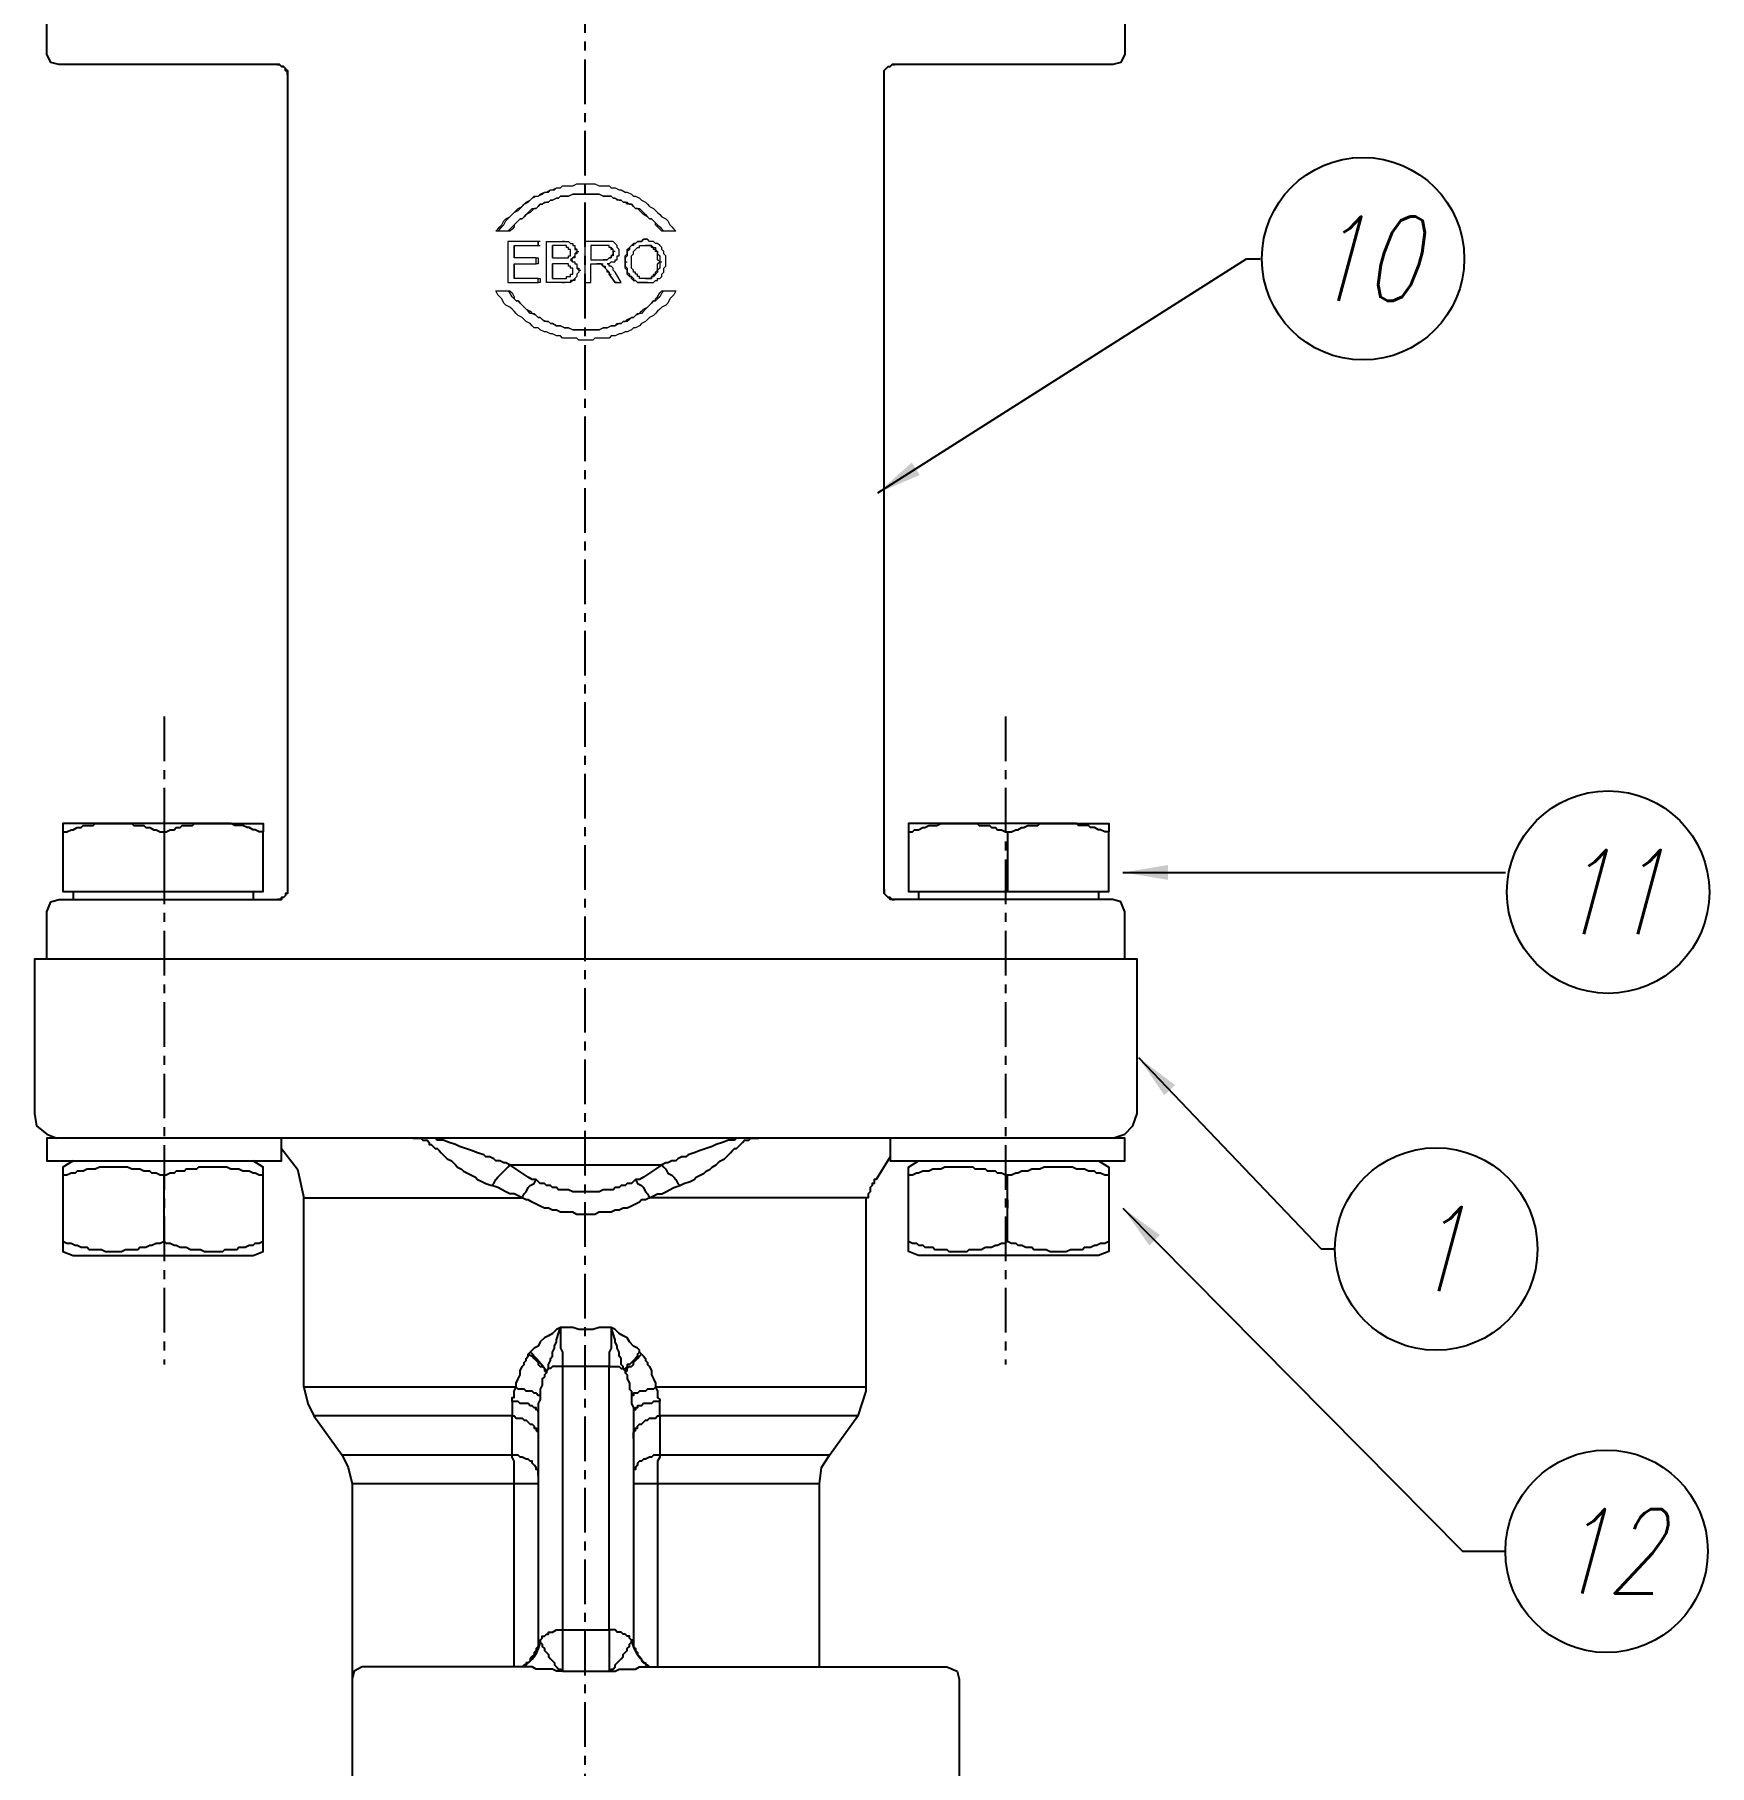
# Model space of a CAD drawing. Header units: millimetres. Extents: x 3426 to 5580, y 1375 to 2906.
# Drawn here: x 4709.5 to 5007.3, y 2130.1 to 2437.8 of the extents above; entities that cross this region are included whole.
import ezdxf
from ezdxf.enums import TextEntityAlignment as Align

# ---------------------------------------------------------------- set-up
doc = ezdxf.new("R2010")
doc.units = ezdxf.units.MM
doc.linetypes.add('CENTER', pattern=[50.8, 31.75, -6.35, 6.35, -6.35])
for name, color, linetype in [('IA-DIBUJO', 3, 'Continuous'), ('IA-DIM', 7, 'Continuous'), ('IA-EJES', 4, 'CENTER'), ('IA-SIMBOLS', 2, 'Continuous'), ('IA-TRAZ', 8, 'Continuous')]:
    doc.layers.add(name, color=color, linetype=linetype)
doc.styles.add('ING-AMB', font='romans.shx', dxfattribs={"width": 0.75, "oblique": 15})
doc.styles.add('SALVADOR', font='romans.shx', dxfattribs={"width": 0.75, "oblique": 15})
doc.dimstyles.new('ING-AMB 4', dxfattribs={"dimscale": 4, "dimtxt": 3, "dimasz": 2.5, "dimexe": 1, "dimexo": 1, "dimgap": 1, "dimtad": 1, "dimdec": 0, "dimzin": 0, "dimdsep": 46, "dimtxsty": 'ING-AMB', "dimcen": 0.1, "dimclrd": 7, "dimclre": 7, "dimclrt": 2, "dimadec": 0, "dimazin": 0, "dimtfac": 1, "dimtdec": 0, "dimtmove": 0, "dimatfit": 0, "dimfxl": 1.25, "dimtolj": 1, "dimtzin": 0, "dimarcsym": 1})

# ---------------------------------------------------------------- blocks, each defined once
blk = doc.blocks.new('EJE')
blk.add_circle((0, 6), 6)
at = {"style": 'SALVADOR', "oblique": 15, "width": 0.75}
blk.add_attdef('N', text='', height=5, dxfattribs=at).set_placement((0, 6), align=Align.MIDDLE)

msp = doc.modelspace()

# ---------------------------------------------------------------- linework, layer by layer
at = {"layer": 'IA-DIBUJO'}
for points in [[(4752.63, 2432.5), (4713.78, 2432.5), (4712.34, 2432.87), (4711.62, 2434.33), (4711.62, 2443.11), (4717.74, 2443.11), (4903.36, 2443.11), (4903.36, 2434.33), (4902.64, 2432.87), (4901.2, 2432.5), (4862.35, 2432.5)], [(4754.43, 2430.67), (4754.43, 2431.4), (4754.07, 2431.4), (4754.07, 2431.77), (4753.71, 2432.14), (4753.35, 2432.14), (4752.99, 2432.5), (4752.63, 2432.5), (4752.99, 2432.5), (4753.35, 2432.14), (4753.71, 2432.14), (4754.07, 2431.77), (4754.07, 2431.4), (4754.43, 2431.4), (4754.43, 2430.67), (4754.43, 2285.82), (4754.43, 2285.09), (4754.07, 2285.09), (4754.07, 2284.73), (4753.71, 2284.36), (4753.35, 2284.36), (4753.35, 2284), (4752.63, 2284), (4753.35, 2284), (4753.35, 2284.36)], [(4860.55, 2285.82), (4860.55, 2285.09), (4860.91, 2284.73), (4861.27, 2284.36), (4861.63, 2284.36), (4861.99, 2284), (4862.35, 2284), (4861.63, 2284), (4861.63, 2284.36), (4861.27, 2284.36), (4860.91, 2284.73), (4860.55, 2285.09), (4860.55, 2285.82), (4860.55, 2430.67), (4860.55, 2431.4), (4860.91, 2431.77), (4861.27, 2432.14), (4861.63, 2432.14), (4861.99, 2432.5), (4862.35, 2432.5), (4861.99, 2432.5), (4861.63, 2432.14)], [(4711.62, 2273.39), (4711.62, 2281.8), (4712.34, 2283.63), (4713.78, 2284), (4719.18, 2284), (4752.63, 2284)], [(4903.36, 2273.39), (4903.36, 2281.8), (4902.64, 2283.63), (4901.2, 2284), (4862.35, 2284)], [(4901.2, 2241.57), (4903.36, 2242.29), (4904.79, 2243.76), (4905.52, 2245.95), (4905.52, 2273.39), (4889.69, 2273.39), (4725.29, 2273.39), (4709.46, 2273.39), (4709.46, 2245.95), (4709.82, 2243.76), (4711.62, 2242.29), (4713.42, 2241.57)], [(4753.35, 2239.73), (4756.23, 2236.08), (4757.31, 2230.96), (4796.16, 2230.96), (4795.44, 2231.32), (4794.72, 2231.69), (4794, 2231.69), (4793.28, 2232.05), (4791.84, 2232.78), (4790.76, 2233.15), (4791.12, 2233.52), (4791.48, 2234.25), (4791.84, 2234.62), (4792.2, 2234.98), (4792.56, 2235.35), (4793.28, 2236.08), (4793.64, 2236.44), (4794, 2236.81), (4820.98, 2236.81), (4819.9, 2236.08), (4818.82, 2235.35), (4817.74, 2234.62), (4817.02, 2234.25), (4816.3, 2234.25), (4816.66, 2233.52), (4817.38, 2233.15), (4817.74, 2232.78), (4818.1, 2232.05), (4818.46, 2231.69), (4818.82, 2230.96), (4819.54, 2231.32), (4820.26, 2231.69), (4820.98, 2231.69), (4821.7, 2232.05), (4823.14, 2232.78), (4824.22, 2233.15), (4824.94, 2233.52), (4826.02, 2233.88), (4826.73, 2234.25), (4827.1, 2234.62), (4827.82, 2234.98), (4828.54, 2235.35), (4828.89, 2235.71), (4829.61, 2236.08), (4829.97, 2236.44), (4830.69, 2236.81), (4831.05, 2237.18), (4831.41, 2237.54), (4832.13, 2237.91), (4832.49, 2238.27), (4832.85, 2238.64), (4833.21, 2239), (4833.57, 2239.37), (4833.93, 2239.73), (4834.29, 2239.73), (4834.65, 2240.1), (4835.01, 2240.47), (4835.37, 2240.83), (4835.73, 2241.2), (4836.45, 2241.2), (4836.81, 2241.57), (4838.24, 2241.57), (4834.29, 2241.57), (4833.93, 2241.2), (4832.85, 2241.2), (4831.77, 2240.83), (4830.69, 2240.47), (4829.97, 2240.1), (4828.89, 2239.73), (4827.82, 2239.37), (4826.73, 2239), (4825.66, 2238.64), (4825.3, 2238.27), (4824.58, 2238.27), (4823.86, 2237.91), (4823.5, 2237.54), (4822.78, 2237.54), (4822.06, 2237.18), (4821.7, 2237.18), (4820.98, 2236.81), (4821.34, 2236.44), (4821.7, 2236.08), (4822.06, 2235.35), (4822.78, 2234.98), (4823.14, 2234.62), (4823.5, 2234.25), (4823.86, 2233.52), (4824.22, 2233.15)], [(4816.3, 2234.25), (4815.94, 2233.88), (4815.58, 2233.52), (4814.86, 2233.52), (4814.5, 2233.15), (4813.79, 2233.15), (4813.43, 2232.78), (4812.71, 2232.78), (4812.35, 2232.42), (4810.55, 2232.42), (4809.83, 2232.05), (4805.15, 2232.05), (4804.43, 2232.42), (4802.63, 2232.42), (4802.27, 2232.78), (4801.56, 2232.78), (4801.2, 2233.15), (4800.48, 2233.15), (4800.12, 2233.52), (4799.39, 2233.52), (4799.04, 2233.88), (4798.68, 2234.25), (4797.96, 2234.25), (4797.24, 2234.62), (4796.16, 2235.35), (4795.08, 2236.08), (4794, 2236.81), (4793.28, 2237.18), (4792.92, 2237.18), (4792.2, 2237.54), (4791.48, 2237.54), (4791.12, 2237.91), (4790.4, 2238.27), (4789.68, 2238.27), (4789.32, 2238.64), (4788.25, 2239), (4787.17, 2239.37), (4786.09, 2239.73), (4785.01, 2240.1), (4784.29, 2240.47), (4783.21, 2240.83), (4782.13, 2241.2), (4781.05, 2241.2), (4780.69, 2241.57), (4776.73, 2241.57), (4778.17, 2241.57), (4778.53, 2241.2), (4779.25, 2241.2), (4779.61, 2240.83), (4779.61, 2240.47), (4779.97, 2240.47), (4780.33, 2240.1), (4780.69, 2239.73), (4781.05, 2239.73), (4781.41, 2239.37), (4781.77, 2239), (4782.13, 2238.64), (4782.49, 2238.27), (4782.85, 2237.91), (4783.57, 2237.54), (4783.93, 2237.18), (4784.29, 2236.81), (4784.65, 2236.44), (4785.37, 2236.08), (4785.73, 2235.71), (4786.45, 2235.35), (4787.17, 2234.98), (4787.88, 2234.62), (4788.25, 2234.25), (4788.97, 2233.88), (4789.68, 2233.52), (4790.76, 2233.15)], [(4813.07, 2241.57), (4801.92, 2241.57)], [(4810.19, 2241.57), (4804.79, 2241.57)], [(4861.63, 2238.27), (4859.11, 2234.25), (4858.75, 2234.25), (4858.75, 2233.52), (4858.39, 2233.52), (4858.39, 2233.15), (4858.03, 2232.78), (4858.03, 2232.05), (4857.67, 2231.69), (4857.67, 2230.96), (4818.82, 2230.96), (4818.1, 2230.59), (4817.38, 2230.59), (4817.02, 2230.23), (4816.3, 2229.86), (4815.58, 2229.49), (4814.86, 2229.13), (4814.15, 2229.13), (4813.43, 2228.76), (4812.71, 2228.76), (4811.99, 2228.4), (4809.83, 2228.4), (4809.11, 2228.03), (4805.87, 2228.03), (4805.15, 2228.4), (4802.99, 2228.4), (4802.27, 2228.76), (4801.56, 2228.76), (4800.84, 2229.13), (4800.12, 2229.13), (4799.39, 2229.49), (4798.68, 2229.86), (4797.96, 2230.23), (4797.24, 2230.59), (4796.88, 2230.59), (4796.16, 2230.96), (4796.52, 2231.69), (4796.88, 2232.05), (4797.24, 2232.78), (4797.6, 2233.15), (4798.32, 2233.52), (4798.68, 2234.25)], [(4757.31, 2197.31), (4757.31, 2230.96)], [(4857.31, 2230.96), (4857.31, 2221.81), (4857.31, 2210.84), (4857.31, 2196.57), (4855.87, 2192.18)], [(4807.31, 2212.67), (4807.31, 2211.2)], [(4817.38, 2203.16), (4817.02, 2203.52), (4816.66, 2203.16), (4816.66, 2202.79), (4816.3, 2202.42), (4815.94, 2202.06), (4815.58, 2201.7), (4815.23, 2201.33), (4814.86, 2201.33), (4814.86, 2200.96), (4814.5, 2200.6), (4814.5, 2200.23), (4814.15, 2200.6), (4814.15, 2200.96), (4813.79, 2201.33), (4813.79, 2202.42), (4813.43, 2202.79), (4813.43, 2203.52), (4813.07, 2204.26), (4813.07, 2204.62), (4812.71, 2205.35), (4812.71, 2205.72), (4812.35, 2206.82), (4811.99, 2207.91), (4811.99, 2204.26), (4811.62, 2203.52), (4811.62, 2200.96), (4803.35, 2200.96), (4801.56, 2200.96), (4801.2, 2200.6), (4800.84, 2200.6), (4800.48, 2200.23), (4800.48, 2199.87), (4800.12, 2199.5), (4800.12, 2199.13), (4799.75, 2198.77), (4799.75, 2197.67), (4799.39, 2196.94), (4799.39, 2195.84), (4799.04, 2195.84), (4798.68, 2196.21), (4798.32, 2196.21), (4797.96, 2196.57), (4796.88, 2196.57), (4796.52, 2196.94), (4795.44, 2196.94), (4795.08, 2197.31), (4795.08, 2198.04), (4795.44, 2198.77), (4795.8, 2199.5), (4795.8, 2200.23), (4796.16, 2200.96), (4796.52, 2201.33), (4796.52, 2201.7), (4796.88, 2202.06), (4796.88, 2202.42), (4797.24, 2202.79), (4797.24, 2203.16)], [(4817.02, 2203.52), (4817.02, 2203.89), (4816.66, 2204.26), (4815.94, 2204.62), (4815.23, 2205.35), (4814.86, 2206.08), (4814.15, 2206.45), (4813.43, 2206.82), (4812.71, 2207.55), (4811.99, 2207.91), (4809.83, 2207.91), (4808.75, 2207.55), (4806.23, 2207.55), (4805.15, 2207.91), (4802.99, 2207.91), (4802.27, 2207.55), (4801.56, 2206.82), (4800.84, 2206.45), (4800.12, 2206.08), (4799.39, 2205.35), (4799.04, 2204.62), (4798.32, 2204.26), (4797.96, 2203.89), (4797.6, 2203.52), (4797.24, 2203.16), (4797.96, 2202.79), (4798.32, 2202.42), (4798.68, 2202.06), (4799.04, 2201.7), (4799.04, 2201.33), (4799.39, 2200.96), (4799.75, 2200.96), (4800.12, 2200.6), (4800.12, 2200.23), (4800.48, 2199.87)], [(4814.5, 2199.87), (4814.86, 2200.23), (4814.86, 2200.6), (4815.23, 2200.96), (4815.58, 2200.96), (4815.94, 2201.33), (4815.94, 2201.7), (4816.3, 2202.06), (4816.66, 2202.42), (4817.02, 2202.79), (4817.38, 2203.16), (4817.74, 2202.79), (4818.1, 2202.42), (4818.1, 2202.06), (4818.46, 2201.7), (4818.46, 2201.33), (4818.82, 2200.96), (4819.18, 2200.23), (4819.18, 2199.5), (4819.54, 2198.77), (4819.9, 2198.04), (4819.9, 2197.31), (4820.26, 2196.57), (4820.26, 2195.48), (4820.62, 2195.11), (4820.62, 2194.75)], [(4794.36, 2194.75), (4794.36, 2195.48), (4794.72, 2195.48), (4794.72, 2196.57), (4795.08, 2197.31), (4757.31, 2197.31), (4758.03, 2194.38), (4759.11, 2192.18)], [(4799.04, 2192.92), (4799.04, 2193.28), (4798.68, 2193.28), (4798.68, 2193.65), (4798.32, 2193.65), (4797.96, 2194.01), (4797.6, 2194.01), (4797.24, 2194.38), (4795.8, 2194.38), (4795.44, 2194.75), (4794.36, 2194.75), (4794.36, 2192.18), (4794.72, 2192.18), (4795.08, 2191.82), (4796.16, 2191.82), (4796.52, 2191.45), (4796.88, 2191.45), (4797.24, 2191.09), (4797.6, 2190.72), (4797.96, 2190.72), (4798.32, 2190.35), (4798.32, 2189.99), (4798.68, 2189.99), (4798.68, 2189.62), (4799.04, 2189.26), (4799.04, 2188.16)], [(4799.39, 2195.84), (4799.39, 2195.11), (4799.04, 2194.38), (4799.04, 2192.92), (4799.04, 2152.68), (4799.04, 2152.31), (4799.39, 2152.31), (4799.39, 2151.95), (4799.75, 2151.58), (4799.75, 2151.22), (4800.12, 2150.85), (4800.12, 2150.48), (4800.48, 2150.12), (4800.84, 2149.75), (4800.84, 2149.39), (4801.2, 2149.02), (4801.56, 2148.66), (4801.92, 2148.29), (4801.92, 2147.93), (4802.27, 2147.56), (4802.63, 2147.19), (4802.99, 2147.19), (4803.35, 2146.83), (4811.62, 2146.83), (4812.71, 2146.83), (4813.43, 2147.19), (4816.3, 2147.19), (4817.02, 2147.56), (4818.46, 2147.56), (4871.7, 2147.56), (4873.5, 2146.83), (4873.86, 2145.36), (4873.86, 2065.99)], [(4857.31, 2197.31), (4819.9, 2197.31), (4819.54, 2196.94), (4818.46, 2196.94), (4818.1, 2196.57), (4817.02, 2196.57), (4816.66, 2196.21), (4815.94, 2196.21), (4815.94, 2195.84), (4815.58, 2195.84)], [(4815.94, 2188.16), (4815.94, 2189.26), (4816.3, 2189.62), (4816.3, 2189.99), (4816.66, 2189.99), (4816.66, 2190.35), (4817.02, 2190.72), (4817.38, 2190.72), (4817.74, 2191.09), (4818.1, 2191.45), (4818.46, 2191.45), (4818.82, 2191.82), (4819.9, 2191.82), (4820.26, 2192.18), (4820.62, 2192.18), (4820.62, 2194.75), (4819.54, 2194.75), (4819.18, 2194.38), (4817.74, 2194.38), (4817.38, 2194.01), (4816.66, 2194.01), (4816.66, 2193.65), (4816.3, 2193.65), (4816.3, 2193.28), (4815.94, 2193.28), (4815.94, 2192.92)], [(4799.04, 2181.58), (4799.04, 2182.67), (4798.68, 2182.67), (4798.68, 2183.04), (4798.32, 2183.41), (4797.96, 2183.77), (4797.96, 2184.13), (4797.6, 2184.13), (4797.24, 2184.5), (4796.88, 2184.5), (4796.16, 2184.87), (4795.8, 2184.87), (4795.44, 2185.23), (4794.36, 2185.23), (4794.36, 2192.18), (4759.11, 2192.18), (4764.14, 2185.23), (4765.22, 2183.04), (4765.94, 2180.11), (4765.94, 2145.36)], [(4850.83, 2185.23), (4855.87, 2192.18), (4820.62, 2192.18), (4820.62, 2185.23), (4819.54, 2185.23), (4819.18, 2184.87), (4818.82, 2184.87), (4818.1, 2184.5), (4817.74, 2184.5), (4817.38, 2184.13), (4817.02, 2184.13), (4816.66, 2183.77), (4816.66, 2183.41), (4816.3, 2183.04), (4816.3, 2182.67), (4815.94, 2182.67), (4815.94, 2181.58)], [(4799.04, 2180.11), (4794.72, 2180.11), (4794.72, 2184.13), (4794.36, 2184.87), (4794.36, 2185.23), (4764.14, 2185.23)], [(4849.04, 2180.11), (4849.4, 2183.04), (4850.83, 2185.23), (4820.62, 2185.23), (4820.62, 2184.87), (4820.26, 2184.13), (4820.26, 2180.11), (4815.94, 2180.11)], [(4794.72, 2147.56), (4794.72, 2180.11), (4765.94, 2180.11)], [(4849.04, 2147.56), (4849.04, 2180.11), (4820.26, 2180.11), (4820.26, 2147.56)], [(4799.04, 2152.68), (4799.04, 2151.22), (4798.68, 2150.85), (4798.68, 2150.48), (4798.32, 2150.12), (4798.32, 2149.75), (4797.96, 2149.39), (4797.6, 2149.02), (4797.6, 2148.66), (4797.24, 2148.29), (4796.88, 2148.29), (4796.88, 2147.93), (4796.52, 2147.93), (4796.16, 2147.56), (4795.44, 2147.56)], [(4815.94, 2152.68), (4815.94, 2151.22), (4816.3, 2150.85), (4816.3, 2150.48), (4816.66, 2150.12), (4816.66, 2149.75), (4817.02, 2149.39), (4817.38, 2149.02), (4817.38, 2148.66), (4817.74, 2148.29), (4818.1, 2148.29), (4818.1, 2147.93), (4818.46, 2147.93), (4818.82, 2147.56), (4819.54, 2147.56)]]:
    msp.add_lwpolyline(points, dxfattribs=at)
at = {"layer": 'IA-DIBUJO', "color": 8, "lineweight": 18}
for points in [[(4793.64, 2402.87), (4791.48, 2402.87), (4791.84, 2403.24), (4792.2, 2403.61), (4792.56, 2403.97), (4792.92, 2404.7), (4793.28, 2405.07), (4794, 2405.43), (4794.36, 2405.8), (4794.72, 2406.17), (4795.08, 2406.53), (4795.44, 2406.89), (4796.16, 2407.26), (4796.52, 2407.63), (4796.88, 2408), (4797.6, 2408.36), (4797.96, 2408.73), (4798.32, 2409.09), (4799.04, 2409.09), (4799.39, 2409.46), (4800.12, 2409.82), (4800.48, 2409.82), (4801.2, 2410.19), (4801.56, 2410.19), (4802.27, 2410.55), (4802.99, 2410.55), (4803.35, 2410.92), (4805.15, 2410.92), (4805.87, 2411.29), (4809.11, 2411.29), (4809.83, 2410.92), (4811.62, 2410.92), (4811.99, 2410.55), (4812.71, 2410.55), (4813.43, 2410.19), (4813.79, 2410.19), (4814.5, 2409.82), (4814.86, 2409.82), (4815.58, 2409.46), (4815.94, 2409.09), (4816.3, 2409.09), (4817.02, 2408.73), (4817.38, 2408.36), (4818.1, 2408), (4818.46, 2407.63), (4818.82, 2407.26), (4819.54, 2406.89), (4819.9, 2406.53), (4820.26, 2406.17), (4820.62, 2405.8), (4820.98, 2405.43), (4821.7, 2405.07), (4822.06, 2404.7), (4822.42, 2403.97), (4822.78, 2403.61), (4823.14, 2403.24), (4823.5, 2402.87), (4821.34, 2402.87)], [(4791.84, 2402.87), (4792.2, 2403.24), (4792.56, 2403.61), (4792.92, 2403.97), (4793.28, 2404.7), (4793.64, 2405.07), (4794, 2405.43), (4794.36, 2405.8), (4794.72, 2406.17), (4795.44, 2406.53), (4795.8, 2406.89), (4796.16, 2407.26), (4796.52, 2407.63), (4797.24, 2408), (4797.6, 2408.36), (4797.96, 2408.73), (4798.68, 2409.09), (4799.04, 2409.09), (4799.75, 2409.46), (4800.12, 2409.82), (4800.84, 2409.82), (4801.2, 2410.19), (4801.92, 2410.19), (4802.27, 2410.55), (4802.99, 2410.55), (4803.35, 2410.92), (4805.15, 2410.92), (4805.87, 2411.29), (4807.31, 2411.29)], [(4799.39, 2401.04), (4799.04, 2401.04), (4799.04, 2400.31), (4799.39, 2400.31)], [(4803.71, 2401.04), (4803.35, 2401.04), (4804.43, 2401.04), (4804.79, 2400.68), (4805.15, 2400.68), (4805.15, 2400.31), (4805.51, 2400.31), (4805.51, 2399.58), (4805.87, 2399.58), (4805.87, 2399.22), (4805.51, 2398.85), (4805.51, 2398.48), (4805.15, 2398.12), (4804.79, 2397.75), (4805.15, 2397.39), (4805.51, 2397.39), (4805.51, 2397.02), (4805.87, 2397.02), (4805.87, 2396.29), (4806.23, 2395.92), (4806.23, 2395.56), (4805.87, 2395.19), (4805.87, 2394.82), (4805.51, 2394.46), (4805.15, 2394.1), (4804.79, 2394.1), (4804.79, 2393.73), (4803.35, 2393.73), (4800.48, 2393.73), (4800.48, 2401.04), (4803.35, 2401.04), (4804.43, 2401.04), (4804.79, 2400.68), (4805.15, 2400.68), (4805.15, 2400.31), (4805.51, 2400.31), (4805.51, 2399.95), (4805.87, 2399.58), (4805.87, 2398.85), (4805.51, 2398.85), (4805.51, 2398.12), (4805.15, 2398.12), (4804.79, 2397.75), (4805.15, 2397.39), (4805.51, 2397.39), (4805.51, 2397.02), (4805.87, 2397.02), (4805.87, 2396.29), (4806.23, 2396.29), (4806.23, 2395.56), (4805.87, 2395.19), (4805.87, 2394.82), (4805.51, 2394.46), (4805.51, 2394.1), (4805.15, 2394.1), (4804.79, 2393.73), (4803.35, 2393.73), (4803.71, 2393.73)], [(4811.62, 2395.19), (4812.71, 2393.73), (4813.79, 2393.73), (4812.71, 2395.56), (4812.35, 2395.92), (4812.35, 2396.29), (4811.99, 2396.66), (4811.62, 2396.66), (4811.62, 2397.02), (4811.27, 2397.02), (4811.62, 2397.02), (4811.99, 2397.39), (4812.71, 2397.39), (4812.71, 2397.75), (4813.07, 2397.75), (4813.07, 2398.48), (4813.43, 2398.48), (4813.43, 2399.22), (4813.43, 2399.58), (4813.07, 2399.95), (4813.07, 2400.31), (4812.71, 2400.68), (4812.35, 2401.04), (4810.55, 2401.04), (4807.31, 2401.04), (4807.31, 2393.73), (4808.39, 2393.73), (4808.39, 2397.02), (4809.47, 2397.02)], [(4818.46, 2393.73), (4818.1, 2393.73), (4816.66, 2393.73), (4816.3, 2394.1), (4815.94, 2394.1), (4815.58, 2394.46), (4815.58, 2394.82), (4815.23, 2394.82), (4814.86, 2395.19), (4814.86, 2395.92), (4814.5, 2396.29), (4814.5, 2398.48), (4814.86, 2398.85), (4814.86, 2399.58), (4815.23, 2399.95), (4815.58, 2400.31), (4815.94, 2400.68), (4816.3, 2400.68), (4816.66, 2401.04), (4817.38, 2401.04), (4817.74, 2401.41), (4818.1, 2401.41), (4817.74, 2401.41), (4817.38, 2401.04), (4816.66, 2401.04), (4816.3, 2400.68), (4815.94, 2400.68), (4815.94, 2400.31), (4815.58, 2400.31), (4815.23, 2399.95), (4815.23, 2399.58), (4814.86, 2399.22), (4814.86, 2398.48), (4814.5, 2398.12), (4814.5, 2397.39), (4814.5, 2396.66), (4814.86, 2396.29), (4814.86, 2395.56), (4815.23, 2395.19), (4815.23, 2394.82), (4815.58, 2394.82), (4815.94, 2394.46), (4815.94, 2394.1), (4816.3, 2394.1), (4816.66, 2393.73), (4818.1, 2393.73), (4819.54, 2393.73), (4819.9, 2394.1), (4820.26, 2394.1), (4820.26, 2394.46), (4820.62, 2394.46), (4820.98, 2394.82), (4820.98, 2395.19), (4821.34, 2395.56), (4821.34, 2396.29), (4821.7, 2396.66), (4821.7, 2397.39), (4821.7, 2398.48), (4821.34, 2398.85), (4821.34, 2399.22), (4820.98, 2399.58), (4820.98, 2399.95), (4820.62, 2400.31), (4820.26, 2400.68), (4819.9, 2400.68), (4819.54, 2401.04), (4818.82, 2401.04), (4818.46, 2401.41), (4818.1, 2401.41), (4818.46, 2401.41)], [(4794.72, 2400.31), (4794.72, 2398.12)], [(4798.68, 2398.12), (4799.04, 2398.12), (4799.04, 2397.02), (4798.68, 2397.02)], [(4801.56, 2398.12), (4802.99, 2398.12), (4804.07, 2398.12), (4804.43, 2398.12), (4804.43, 2398.48), (4804.79, 2398.48), (4804.79, 2399.22), (4804.79, 2399.58), (4804.43, 2399.58), (4804.43, 2399.95), (4804.07, 2399.95), (4804.07, 2400.31), (4802.99, 2400.31), (4801.56, 2400.31)], [(4801.56, 2400.31), (4801.56, 2398.12), (4801.56, 2400.31)], [(4804.79, 2397.75), (4805.15, 2397.75)], [(4805.87, 2399.22), (4806.23, 2399.22)], [(4812.71, 2399.22), (4812.35, 2399.22), (4812.35, 2399.58), (4811.99, 2399.95), (4811.62, 2399.95), (4811.62, 2400.31), (4810.91, 2400.31), (4808.39, 2400.31), (4808.39, 2397.75), (4811.27, 2397.75), (4811.62, 2398.12), (4811.99, 2398.12), (4811.99, 2398.48), (4812.35, 2398.85), (4812.35, 2399.22), (4812.35, 2398.48), (4811.99, 2398.48), (4811.99, 2398.12), (4811.62, 2398.12), (4811.27, 2397.75), (4810.55, 2397.75)], [(4812.35, 2399.22), (4812.35, 2399.58), (4811.99, 2399.58), (4811.99, 2399.95), (4811.62, 2399.95), (4811.62, 2400.31), (4810.55, 2400.31)], [(4818.1, 2394.46), (4817.02, 2394.46), (4817.02, 2394.82), (4816.66, 2394.82), (4816.66, 2395.19), (4816.3, 2395.19), (4816.3, 2395.56), (4815.94, 2395.56), (4815.94, 2395.92), (4815.58, 2396.29), (4815.58, 2397.39), (4815.58, 2398.48), (4815.94, 2398.85), (4815.94, 2399.22), (4816.3, 2399.58), (4816.66, 2399.95), (4817.02, 2399.95), (4817.02, 2400.31), (4818.1, 2400.31)], [(4794.72, 2397.02), (4794.72, 2394.46)], [(4799.04, 2394.46), (4799.39, 2394.46), (4799.39, 2393.73), (4799.04, 2393.73)], [(4801.56, 2394.46), (4803.35, 2394.46), (4804.07, 2394.46), (4804.07, 2394.82), (4804.79, 2394.82), (4804.79, 2395.19), (4805.15, 2395.19), (4805.15, 2395.92), (4805.15, 2396.29), (4804.79, 2396.29), (4804.79, 2396.66), (4804.43, 2396.66), (4804.43, 2397.02), (4802.99, 2397.02), (4801.56, 2397.02)], [(4801.56, 2397.02), (4801.56, 2394.46), (4801.56, 2397.02)], [(4806.23, 2395.92), (4806.59, 2395.92)], [(4813.07, 2393.73), (4812.71, 2393.73), (4811.62, 2395.19), (4811.62, 2395.56), (4811.27, 2395.56), (4811.27, 2395.92), (4810.91, 2396.29), (4810.55, 2396.66), (4810.19, 2397.02), (4809.47, 2397.02), (4810.19, 2397.02), (4810.55, 2396.66), (4810.91, 2396.66), (4810.91, 2396.29), (4811.27, 2395.92), (4811.62, 2395.56), (4811.62, 2395.19), (4811.99, 2395.19)], [(4810.19, 2397.02), (4810.55, 2397.02)], [(4814.5, 2397.39), (4814.86, 2397.39)], [(4820.62, 2397.39), (4820.98, 2397.39)], [(4821.34, 2392.26), (4823.5, 2392.26), (4823.14, 2391.53), (4822.78, 2391.17), (4822.42, 2390.8), (4822.06, 2390.07), (4821.7, 2389.71), (4820.98, 2389.34), (4820.62, 2388.97), (4820.26, 2388.61), (4819.9, 2388.24), (4819.54, 2387.88), (4818.82, 2387.51), (4818.46, 2387.15), (4818.1, 2386.78), (4817.38, 2386.41), (4817.02, 2386.05), (4816.3, 2385.68), (4815.94, 2385.68), (4815.58, 2385.32), (4814.86, 2384.95), (4814.5, 2384.95), (4813.79, 2384.59), (4813.43, 2384.59), (4812.71, 2384.22), (4811.99, 2384.22), (4811.62, 2383.85), (4809.11, 2383.85), (4808.75, 2383.49), (4806.23, 2383.49), (4805.87, 2383.85), (4803.35, 2383.85), (4802.99, 2384.22), (4802.27, 2384.22), (4801.56, 2384.59), (4801.2, 2384.59), (4800.48, 2384.95), (4800.12, 2384.95), (4799.39, 2385.32), (4799.04, 2385.68), (4798.32, 2385.68), (4797.96, 2386.05), (4797.6, 2386.41), (4796.88, 2386.78), (4796.52, 2387.15), (4796.16, 2387.51), (4795.44, 2387.88), (4795.08, 2388.24), (4794.72, 2388.61), (4794.36, 2388.97), (4794, 2389.34), (4793.28, 2389.71), (4792.92, 2390.07), (4792.56, 2390.8), (4792.2, 2391.17), (4791.84, 2391.53), (4791.48, 2392.26), (4793.64, 2392.26)]]:
    msp.add_lwpolyline(points, dxfattribs=at)
for points in [[(4793.64, 2402.87), (4794, 2403.24), (4794.36, 2403.61), (4794.72, 2403.97), (4795.08, 2404.33), (4795.44, 2404.7), (4795.8, 2405.07), (4796.16, 2405.07), (4796.52, 2405.43), (4796.88, 2405.8), (4797.24, 2406.17), (4797.6, 2406.53), (4797.96, 2406.89), (4798.68, 2406.89), (4799.04, 2407.26), (4799.39, 2407.63), (4799.75, 2407.63), (4800.12, 2408), (4800.84, 2408), (4801.2, 2408.36), (4801.56, 2408.36), (4802.27, 2408.73), (4802.63, 2408.73), (4802.99, 2409.09), (4804.43, 2409.09), (4805.15, 2409.46), (4809.83, 2409.46), (4810.55, 2409.09), (4811.99, 2409.09), (4812.35, 2408.73), (4812.71, 2408.73), (4813.43, 2408.36), (4813.79, 2408.36), (4814.15, 2408), (4814.86, 2408), (4815.23, 2407.63), (4815.58, 2407.63), (4815.94, 2407.26), (4816.3, 2406.89), (4817.02, 2406.89), (4817.38, 2406.53), (4817.74, 2406.17), (4818.1, 2405.8), (4818.46, 2405.43), (4818.82, 2405.07), (4819.18, 2405.07), (4819.54, 2404.7), (4819.9, 2404.33), (4820.26, 2403.97), (4820.62, 2403.61), (4820.98, 2403.24), (4821.34, 2402.87), (4820.98, 2402.87), (4820.62, 2403.24), (4820.26, 2403.61), (4819.9, 2403.97), (4819.9, 2404.33), (4819.54, 2404.7), (4819.18, 2405.07), (4818.82, 2405.07), (4818.46, 2405.43), (4817.74, 2405.8), (4817.38, 2406.17), (4817.02, 2406.53), (4816.66, 2406.89), (4816.3, 2406.89), (4815.94, 2407.26), (4815.58, 2407.63), (4814.86, 2407.63), (4814.5, 2408), (4814.15, 2408), (4813.79, 2408.36), (4813.07, 2408.36), (4812.71, 2408.73), (4812.35, 2408.73), (4811.99, 2409.09), (4810.55, 2409.09), (4809.83, 2409.46), (4805.15, 2409.46), (4804.43, 2409.09), (4802.99, 2409.09), (4802.63, 2408.73), (4802.27, 2408.73), (4801.56, 2408.36), (4801.2, 2408.36), (4800.84, 2408), (4800.48, 2408), (4799.75, 2407.63), (4799.39, 2407.63), (4799.04, 2407.26), (4798.68, 2406.89), (4798.32, 2406.89), (4797.96, 2406.53), (4797.6, 2406.17), (4796.88, 2405.8), (4796.52, 2405.43), (4796.16, 2405.07), (4795.8, 2405.07), (4795.44, 2404.7), (4795.08, 2404.33), (4794.72, 2403.97), (4794.72, 2403.61), (4794.36, 2403.24), (4794, 2402.87)], [(4793.64, 2393.73), (4799.04, 2393.73), (4799.04, 2394.46), (4794.72, 2394.46), (4794.72, 2397.02), (4798.68, 2397.02), (4798.68, 2398.12), (4794.72, 2398.12), (4794.72, 2400.31), (4799.04, 2400.31), (4799.04, 2401.04), (4793.64, 2401.04)], [(4820.62, 2397.39), (4820.26, 2397.75), (4820.26, 2399.22), (4819.9, 2399.22), (4819.9, 2399.58), (4819.54, 2399.58), (4819.54, 2399.95), (4819.18, 2399.95), (4819.18, 2400.31), (4818.1, 2400.31), (4819.18, 2400.31), (4819.54, 2399.95), (4819.9, 2399.95), (4819.9, 2399.58), (4820.26, 2399.22), (4820.26, 2398.85), (4820.62, 2398.48)], [(4818.1, 2394.46), (4819.18, 2394.46), (4819.18, 2394.82), (4819.54, 2394.82), (4819.54, 2395.19), (4819.9, 2395.19), (4819.9, 2395.56), (4820.26, 2395.92), (4820.26, 2397.02), (4820.62, 2397.39), (4820.62, 2396.29), (4820.26, 2395.92), (4820.26, 2395.56), (4819.9, 2395.19), (4819.54, 2394.82), (4819.18, 2394.82), (4819.18, 2394.46)], [(4821.34, 2392.26), (4820.98, 2391.9), (4820.62, 2391.17), (4820.26, 2390.8), (4819.9, 2390.44), (4819.54, 2390.44), (4819.18, 2390.07), (4818.82, 2389.71), (4818.46, 2389.34), (4818.1, 2388.97), (4817.74, 2388.61), (4817.38, 2388.24), (4817.02, 2388.24), (4816.3, 2387.88), (4815.94, 2387.51), (4815.58, 2387.51), (4815.23, 2387.15), (4814.86, 2386.78), (4814.15, 2386.78), (4813.79, 2386.41), (4813.43, 2386.41), (4812.71, 2386.05), (4811.99, 2386.05), (4811.27, 2385.68), (4810.55, 2385.68), (4809.83, 2385.32), (4805.15, 2385.32), (4804.43, 2385.68), (4803.71, 2385.68), (4802.99, 2386.05), (4802.27, 2386.05), (4801.56, 2386.41), (4801.2, 2386.41), (4800.84, 2386.78), (4800.12, 2386.78), (4799.75, 2387.15), (4799.39, 2387.51), (4799.04, 2387.51), (4798.68, 2387.88), (4797.96, 2388.24), (4797.6, 2388.24), (4797.24, 2388.61), (4796.88, 2388.97), (4796.52, 2389.34), (4796.16, 2389.71), (4795.8, 2390.07), (4795.44, 2390.44), (4795.08, 2390.44), (4794.72, 2390.8), (4794.36, 2391.17), (4794, 2391.9), (4793.64, 2392.26), (4794, 2392.26), (4794.36, 2391.9), (4794.72, 2391.17), (4794.72, 2390.8), (4795.08, 2390.44), (4795.44, 2390.44), (4795.8, 2390.07), (4796.16, 2389.71), (4796.52, 2389.34), (4796.88, 2388.97), (4797.6, 2388.61), (4797.96, 2388.24), (4798.32, 2388.24), (4798.68, 2387.88), (4799.04, 2387.51), (4799.39, 2387.51), (4799.75, 2387.15), (4800.48, 2386.78), (4800.84, 2386.78), (4801.2, 2386.41), (4801.56, 2386.41), (4802.27, 2386.05), (4802.99, 2386.05), (4803.71, 2385.68), (4804.43, 2385.68), (4805.15, 2385.32), (4809.83, 2385.32), (4810.55, 2385.68), (4811.27, 2385.68), (4811.99, 2386.05), (4812.71, 2386.05), (4813.07, 2386.41), (4813.79, 2386.41), (4814.15, 2386.78), (4814.5, 2386.78), (4814.86, 2387.15), (4815.58, 2387.51), (4815.94, 2387.51), (4816.3, 2387.88), (4816.66, 2388.24), (4817.02, 2388.24), (4817.38, 2388.61), (4817.74, 2388.97), (4818.46, 2389.34), (4818.82, 2389.71), (4819.18, 2390.07), (4819.54, 2390.44), (4819.9, 2390.44), (4819.9, 2390.8), (4820.26, 2391.17), (4820.62, 2391.9), (4820.98, 2392.26)]]:
    msp.add_lwpolyline(points, close=True, dxfattribs=at)
at = {"layer": 'IA-DIBUJO'}
for points in [[(4797.6, 2203.52, -0.055276), (4800.48, 2200.23), (4800.84, 2200.6), (4800.84, 2201.33), (4801.2, 2202.06), (4801.2, 2202.42), (4801.56, 2202.79), (4801.56, 2203.52), (4801.92, 2204.26), (4801.92, 2204.62), (4802.27, 2205.35), (4802.27, 2205.72), (4802.63, 2206.82), (4802.99, 2207.91), (4802.99, 2204.26), (4803.35, 2203.52), (4803.35, 2200.96), (4803.35, 2154.14), (4811.62, 2154.14), (4811.62, 2146.83), (4811.99, 2147.19), (4812.35, 2147.19), (4812.71, 2147.56), (4812.71, 2147.93), (4813.07, 2148.29), (4813.43, 2148.66), (4813.79, 2149.02), (4814.15, 2149.39), (4814.15, 2149.75), (4814.5, 2150.12), (4814.86, 2150.48), (4814.86, 2150.85), (4815.23, 2151.22), (4815.23, 2151.58), (4815.58, 2151.95), (4815.58, 2152.31), (4815.23, 2152.68), (4815.23, 2153.05), (4814.86, 2153.05), (4814.5, 2153.41), (4814.15, 2153.41), (4813.79, 2153.77), (4813.07, 2153.77), (4812.71, 2154.14), (4811.62, 2154.14), (4811.62, 2200.96), (4813.43, 2200.96), (4813.79, 2200.6), (4814.15, 2200.6), (4814.5, 2200.23), (4814.5, 2199.87), (4814.86, 2199.5), (4814.86, 2198.77), (4815.23, 2198.04), (4815.23, 2196.94), (4815.58, 2196.57), (4815.58, 2195.84), (4815.58, 2194.38), (4815.94, 2193.65), (4815.94, 2192.92), (4815.94, 2152.68), (4815.94, 2152.31), (4815.58, 2152.31, 0.191011), (4818.82, 2147.56)], [(4796.16, 2147.56, 0.263133), (4799.39, 2152.31), (4799.75, 2152.68), (4799.75, 2153.05), (4800.12, 2153.05), (4800.48, 2153.41), (4800.84, 2153.41), (4800.84, 2153.77), (4801.56, 2153.77), (4802.27, 2154.14), (4803.35, 2154.14), (4803.35, 2146.83), (4802.27, 2146.83), (4801.56, 2147.19), (4798.68, 2147.19), (4797.96, 2147.56), (4796.52, 2147.56), (4767.74, 2147.56), (4766.3, 2146.83), (4765.94, 2145.36), (4765.94, 2037.46)]]:
    msp.add_lwpolyline(points, format="xyb", dxfattribs=at)
at = {"layer": 'IA-EJES', "ltscale": 0.25}
for points in [[(4807.31, 2496.88), (4807.31, 1519.15)], [(4732.49, 2316.55), (4732.49, 2201.33)], [(4882.13, 2316.55), (4882.13, 2201.33)]]:
    msp.add_lwpolyline(points, dxfattribs=at)
at = {"layer": 'IA-TRAZ'}
for points in [[(4714.5, 2296.07), (4715.22, 2296.07), (4715.94, 2296.43), (4716.3, 2296.43), (4717.02, 2296.8), (4717.74, 2296.8), (4718.1, 2297.16), (4719.9, 2297.16), (4720.26, 2297.53), (4723.5, 2297.53), (4714.5, 2297.53), (4714.5, 2296.07), (4714.5, 2285.46), (4732.49, 2285.46)], [(4732.49, 2296.07), (4732.85, 2296.07), (4733.56, 2296.43), (4734.29, 2296.43), (4734.65, 2296.8), (4735.37, 2296.8), (4735.73, 2297.16), (4737.52, 2297.16), (4737.88, 2297.53), (4741.12, 2297.53), (4723.5, 2297.53), (4726.73, 2297.53), (4727.09, 2297.16), (4728.89, 2297.16), (4729.25, 2296.8), (4729.97, 2296.8), (4730.69, 2296.43), (4731.05, 2296.43), (4731.77, 2296.07), (4732.49, 2296.07), (4732.49, 2285.46), (4750.11, 2285.46), (4750.11, 2296.07), (4749.4, 2296.07), (4748.67, 2296.43), (4748.31, 2296.43), (4747.6, 2296.8), (4747.24, 2296.8), (4746.52, 2297.16), (4745.08, 2297.16), (4744.36, 2297.53), (4741.12, 2297.53), (4750.11, 2297.53), (4750.11, 2296.07)], [(4864.87, 2296.07), (4865.58, 2296.07), (4865.95, 2296.43), (4866.67, 2296.43), (4867.39, 2296.8), (4867.75, 2296.8), (4868.46, 2297.16), (4869.9, 2297.16), (4870.62, 2297.53), (4873.86, 2297.53), (4864.87, 2297.53), (4864.87, 2296.07), (4864.87, 2285.46), (4882.49, 2285.46)], [(4882.49, 2296.07), (4883.21, 2296.07), (4883.93, 2296.43), (4884.29, 2296.43), (4885.01, 2296.8), (4885.37, 2296.8), (4886.09, 2297.16), (4887.89, 2297.16), (4888.25, 2297.53), (4891.49, 2297.53), (4873.86, 2297.53), (4877.1, 2297.53), (4877.45, 2297.16), (4879.26, 2297.16), (4879.62, 2296.8), (4880.33, 2296.8), (4880.69, 2296.43), (4881.41, 2296.43), (4882.13, 2296.07), (4882.49, 2296.07), (4882.49, 2285.46), (4900.48, 2285.46), (4900.48, 2296.07), (4899.76, 2296.07), (4899.04, 2296.43), (4898.68, 2296.43), (4897.96, 2296.8), (4897.24, 2296.8), (4896.88, 2297.16), (4895.08, 2297.16), (4894.72, 2297.53), (4891.49, 2297.53), (4900.48, 2297.53), (4900.48, 2296.07)], [(4732.49, 2289.12), (4732.49, 2287.29)], [(4882.49, 2289.12), (4882.49, 2287.29)], [(4716.3, 2285.46), (4716.3, 2284)], [(4748.31, 2285.46), (4748.31, 2284)], [(4866.67, 2285.46), (4866.67, 2284)], [(4898.68, 2285.46), (4898.68, 2284)], [(4861.63, 2241.57), (4861.63, 2237.54), (4903.36, 2237.54), (4903.36, 2241.57), (4873.5, 2241.57), (4741.48, 2241.57), (4711.62, 2241.57), (4711.62, 2237.54), (4753.35, 2237.54), (4753.35, 2241.57)], [(4716.3, 2237.54), (4714.5, 2236.44), (4714.5, 2234.98), (4714.5, 2223.28), (4714.5, 2221.45), (4716.3, 2220.71), (4748.31, 2220.71), (4750.11, 2221.45), (4750.11, 2223.28), (4750.11, 2234.98), (4750.11, 2236.44), (4748.31, 2237.54)], [(4898.68, 2237.54), (4900.48, 2236.44), (4900.48, 2221.45), (4898.68, 2220.71), (4866.67, 2220.71), (4864.87, 2221.45), (4864.87, 2234.98), (4864.87, 2236.44), (4866.67, 2237.54)], [(4750.11, 2234.98), (4749.4, 2234.98), (4748.67, 2235.35), (4748.31, 2235.35), (4747.6, 2235.71), (4746.52, 2235.71), (4745.8, 2236.08), (4744.36, 2236.08), (4743.64, 2236.44), (4738.6, 2236.44), (4738.24, 2236.08), (4736.44, 2236.08), (4736.09, 2235.71), (4734.65, 2235.71), (4734.29, 2235.35), (4733.56, 2235.35), (4732.85, 2234.98), (4731.77, 2234.98), (4731.05, 2235.35), (4730.33, 2235.35), (4729.97, 2235.71), (4728.89, 2235.71), (4728.17, 2236.08), (4726.73, 2236.08), (4726.01, 2236.44), (4720.98, 2236.44), (4720.26, 2236.08), (4718.82, 2236.08), (4718.1, 2235.71), (4717.02, 2235.71), (4716.66, 2235.35), (4715.94, 2235.35), (4715.22, 2234.98), (4714.5, 2234.98)], [(4714.5, 2223.28), (4715.22, 2222.91), (4715.94, 2222.91), (4716.66, 2222.54), (4717.02, 2222.54), (4717.74, 2222.18), (4718.82, 2222.18), (4719.18, 2221.81), (4721.33, 2221.81), (4722.06, 2221.45), (4724.93, 2221.45), (4725.65, 2221.81), (4727.81, 2221.81), (4728.17, 2222.18), (4729.25, 2222.18), (4729.97, 2222.54), (4730.33, 2222.54), (4731.05, 2222.91), (4731.77, 2222.91), (4732.49, 2223.28), (4732.49, 2234.98)], [(4900.48, 2234.98), (4899.76, 2234.98), (4899.04, 2235.35), (4898.32, 2235.35), (4897.96, 2235.71), (4896.88, 2235.71), (4896.16, 2236.08), (4894.72, 2236.08), (4894.01, 2236.44), (4888.97, 2236.44), (4888.25, 2236.08), (4886.81, 2236.08), (4886.09, 2235.71), (4885.01, 2235.71), (4884.29, 2235.35), (4883.93, 2235.35), (4883.21, 2234.98), (4882.13, 2234.98), (4881.41, 2235.35), (4880.69, 2235.35), (4880.33, 2235.71), (4878.9, 2235.71), (4878.54, 2236.08), (4876.74, 2236.08), (4876.38, 2236.44), (4871.34, 2236.44), (4870.62, 2236.08), (4869.18, 2236.08), (4868.46, 2235.71), (4867.39, 2235.71), (4866.67, 2235.35), (4866.31, 2235.35), (4865.58, 2234.98), (4864.87, 2234.98)], [(4864.87, 2223.28), (4865.58, 2222.91), (4866.31, 2222.91), (4866.67, 2222.54), (4867.39, 2222.54), (4867.75, 2222.18), (4869.18, 2222.18), (4869.54, 2221.81), (4871.7, 2221.81), (4872.06, 2221.45), (4875.3, 2221.45), (4875.66, 2221.81), (4877.81, 2221.81), (4878.54, 2222.18), (4879.62, 2222.18), (4880.33, 2222.54), (4880.69, 2222.54), (4881.41, 2222.91), (4882.13, 2222.91), (4882.49, 2223.28), (4882.49, 2234.98)], [(4732.49, 2230.59), (4732.49, 2229.13)], [(4882.49, 2230.59), (4882.49, 2229.13)], [(4732.49, 2223.28), (4732.85, 2222.91), (4733.56, 2222.91), (4734.29, 2222.54), (4734.65, 2222.54), (4735.37, 2222.18), (4736.44, 2222.18), (4737.16, 2221.81), (4738.96, 2221.81), (4739.68, 2221.45), (4742.92, 2221.45), (4743.28, 2221.81), (4745.44, 2221.81), (4745.8, 2222.18), (4746.88, 2222.18), (4747.6, 2222.54), (4748.31, 2222.54), (4748.67, 2222.91), (4749.4, 2222.91), (4750.11, 2223.28)], [(4882.49, 2223.28), (4883.21, 2222.91), (4883.93, 2222.91), (4884.29, 2222.54), (4885.01, 2222.54), (4885.73, 2222.18), (4886.81, 2222.18), (4887.17, 2221.81), (4889.33, 2221.81), (4890.05, 2221.45), (4892.93, 2221.45), (4893.65, 2221.81), (4895.8, 2221.81), (4896.16, 2222.18), (4897.24, 2222.18), (4897.96, 2222.54), (4898.32, 2222.54), (4899.04, 2222.91), (4899.76, 2222.91), (4900.48, 2223.28)]]:
    msp.add_lwpolyline(points, dxfattribs=at)

# ---------------------------------------------------------------- block references
at = {"layer": 'IA-SIMBOLS', "xscale": 3, "yscale": 3, "zscale": 3}
for p, values in [((4945.7, 2379.96), {'N': '10'}), ((4989.29, 2267.33), {'N': '11'}), ((4958.71, 2203.87), {'N': '1'}), ((4989.01, 2150.12), {'N': '12'})]:
    msp.add_blockref('EJE', p, dxfattribs=at).add_auto_attribs(values)

# ---------------------------------------------------------------- leaders
at = {"layer": 'IA-DIM'}
for points in [[(4859.4, 2356.31), (4924.99, 2397.96), (4927.42, 2397.96)], [(4903, 2288.83), (4963.38, 2288.83), (4971.01, 2288.83)], [(4905.78, 2255.9), (4938.28, 2221.93), (4940.71, 2221.93)], [(4903, 2229.13), (4963.38, 2168.12), (4971.01, 2168.12)]]:
    msp.add_leader(points, dimstyle='ING-AMB 4', override={"dimasz": 2}, dxfattribs=at)

doc.saveas('drawing.dxf')
